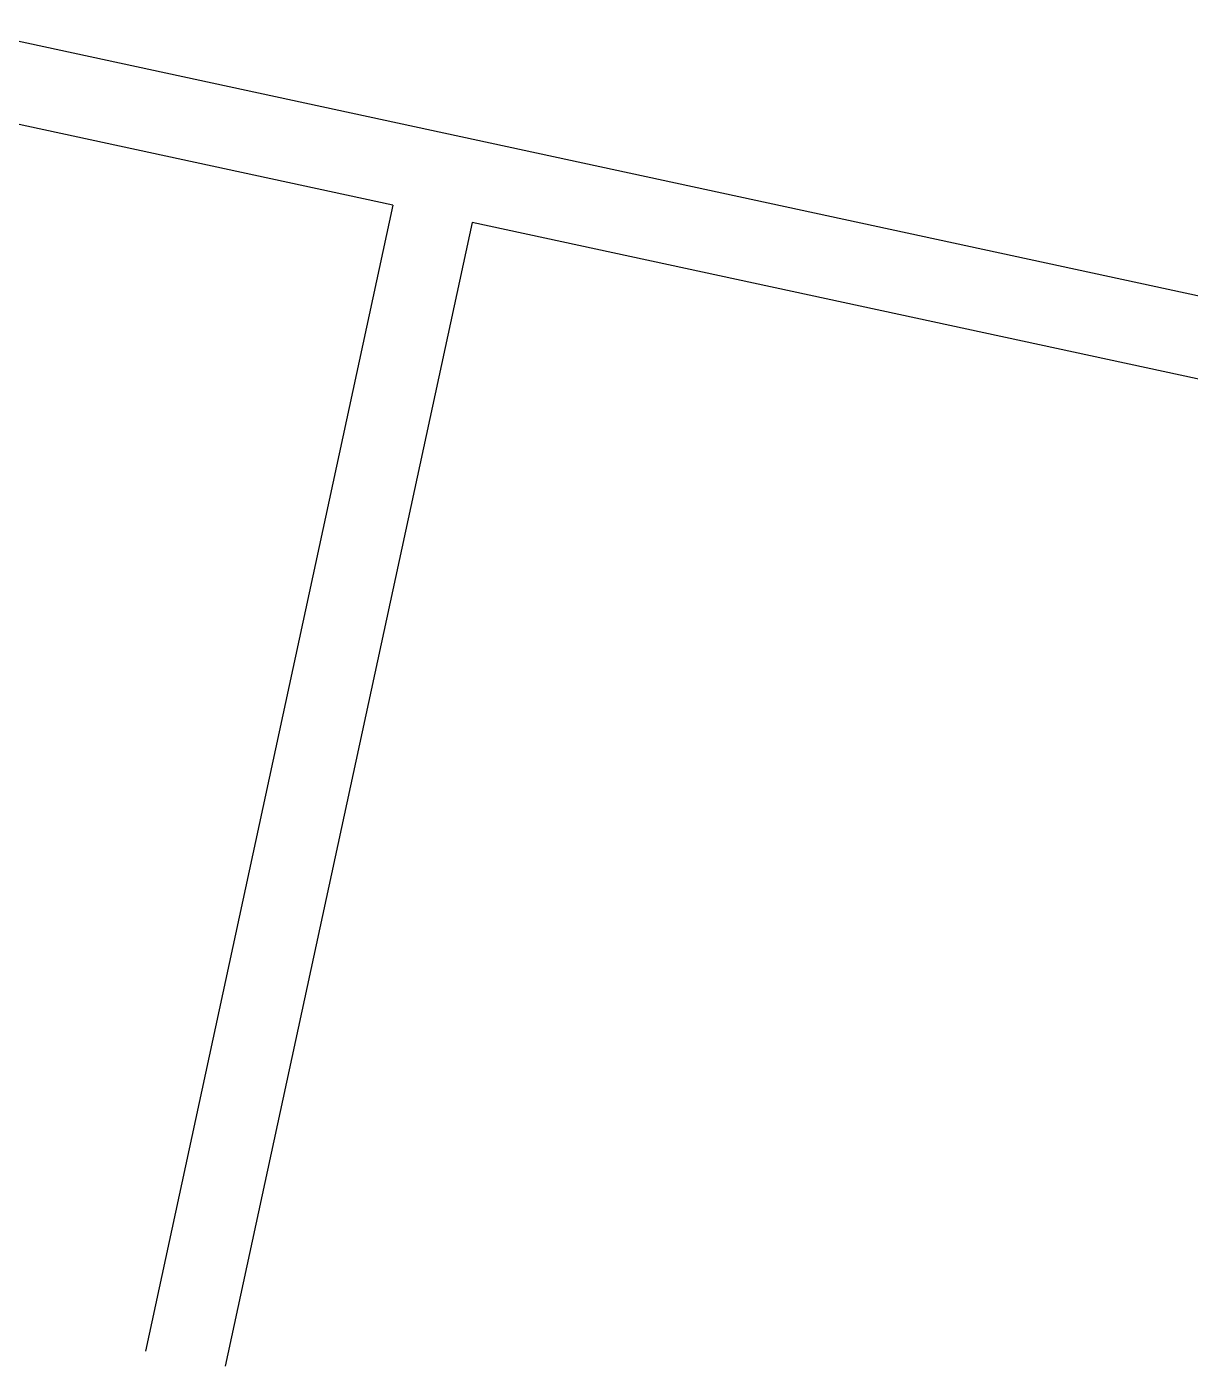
# Model space of a CAD drawing. Header units: metres. Extents: x 680594 to 684853, y 828874 to 830078.
# Drawn here: x 682795.9 to 682881.8, y 829517 to 829615.9 of the extents above; entities that cross this region are included whole.
import ezdxf

# ---------------------------------------------------------------- set-up
doc = ezdxf.new("R2010")
doc.units = ezdxf.units.M
doc.layers.add('PLOT_LINES', color=7, linetype='Continuous')

msp = doc.modelspace()

# ---------------------------------------------------------------- linework, layer by layer
at = {"layer": 'PLOT_LINES'}
for points in [[(682917.822, 829588.417), (682790.296, 829615.944)], [(682917.822, 829588.417), (682790.296, 829615.944)], [(682822.943, 829602.759), (682789.397, 829610)], [(682822.943, 829602.759), (682789.397, 829610)], [(682822.943, 829602.759), (682804.675, 829518.128)], [(682822.943, 829602.759), (682804.675, 829518.128)], [(682828.808, 829601.493), (682810.571, 829517.007)], [(682828.808, 829601.493), (682810.571, 829517.007)], [(682916.353, 829582.596), (682828.808, 829601.493)], [(682916.353, 829582.596), (682828.808, 829601.493)]]:
    msp.add_lwpolyline(points, dxfattribs=at)

doc.saveas('drawing.dxf')
